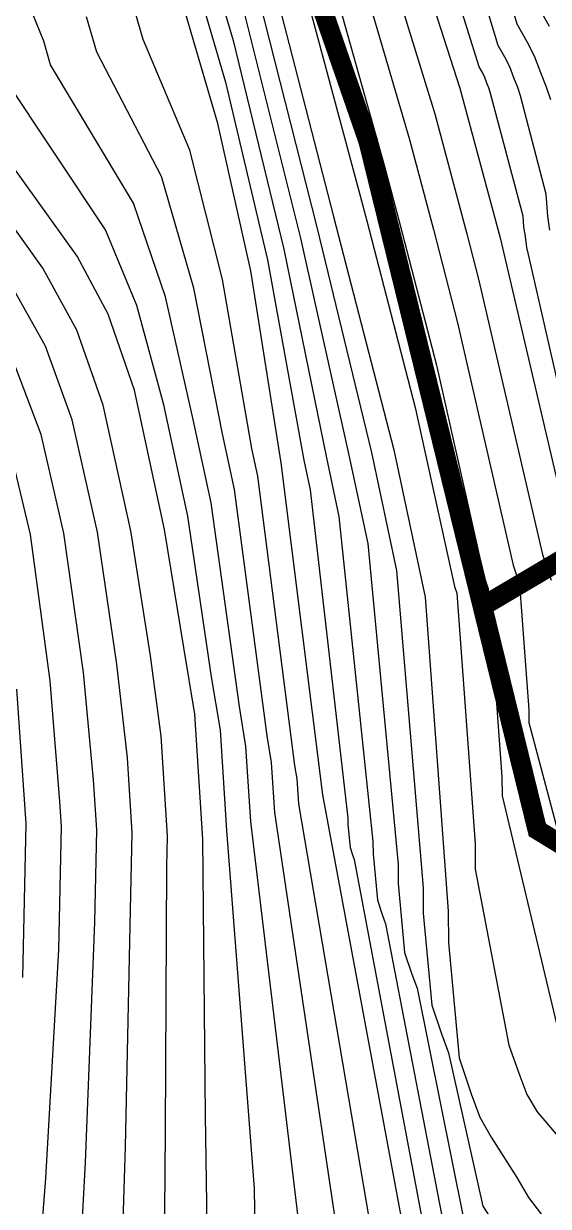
# Model space of a CAD drawing. Header units: millimetres. Extents: x 1017314 to 1767314, y 895264 to 1556514.
# Drawn here: x 1215245 to 1255323, y 1038459 to 1128783 of the extents above; entities that cross this region are included whole.
import ezdxf

# ---------------------------------------------------------------- set-up
doc = ezdxf.new("R2010")
doc.units = ezdxf.units.MM
doc.header["$LTSCALE"] = 1000
doc.linetypes.add('HIDDEN', pattern=[0.375, 0.25, -0.125])
for name, color, linetype in [('@ 01 건축가능범위', 11, 'Continuous'), ('F0017111', 30, 'Continuous'), ('F0017114', 7, 'Continuous'), ('등1', 8, 'Continuous'), ('연속지적도', 7, 'Continuous')]:
    doc.layers.add(name, color=color, linetype=linetype)

msp = doc.modelspace()

# ---------------------------------------------------------------- linework, layer by layer
at = {"layer": '@ 01 건축가능범위', "ltscale": 10, "const_width": 1500, "elevation": 0}
msp.add_lwpolyline([(1345760.511, 1082066.722), (1312500.511, 1059956.722), (1312955.511, 1058096.722), (1297089.511, 1056823.722), (1274440.511, 1055004.722), (1254480.511, 1067206.722), (1250288.392, 1084277.186), (1264411.095, 1092620.936), (1263212.099, 1100344.623), (1262439.099, 1106091.623), (1261887.099, 1108836.623), (1261425.099, 1111919.623), (1261150.099, 1113889.623), (1260739.099, 1116557.623), (1260419.099, 1120772.623), (1262420.511, 1126346.722)], dxfattribs=at)
at = {"layer": 'F0017111'}
for points, elevation in [([(1242405.099, 1143003.623), (1248572.099, 1123866.623), (1251637.099, 1112413.623), (1257108.099, 1089058.623), (1257940.099, 1086614.623), (1267446.099, 1054667.623), (1267973.099, 1053864.623), (1268526.099, 1053362.623), (1272295.099, 1052146.623), (1285601.099, 1051714.623), (1295831.099, 1052312.623), (1297831.099, 1053117.623), (1304179.099, 1055244.623), (1310479.099, 1057380.623), (1314683.099, 1059558.623), (1317749.099, 1060995.623), (1319898.099, 1062127.623), (1322233.099, 1063474.623), (1324323.099, 1064720.623), (1326098.099, 1065894.623), (1328018.099, 1066838.623), (1329961.099, 1067458.623), (1332440.099, 1068095.623)], 10000), ([(1233007.099, 1136984.623), (1238914.099, 1114058.623), (1243532.099, 1096229.623), (1245919.099, 1084970.623), (1247675.099, 1061011.623), (1247692.099, 1058604.623), (1248516.099, 1049803.623), (1249438.099, 1047058.623), (1250092.099, 1045272.623), (1250952.099, 1043740.623), (1252905.099, 1040660.623), (1253800.099, 1039140.623), (1255125.099, 1037409.623)], 15000), ([(1335867.099, 1005172.623), (1330004.099, 1004647.623), (1320289.099, 1002348.623), (1309267.099, 999816.623), (1300134.099, 998507.623), (1289737.099, 997785.623), (1281817.099, 997873.623), (1276311.099, 998570.623), (1270510.099, 1000087.623), (1263759.099, 1002699.623), (1258153.099, 1005696.623), (1254194.099, 1008625.623), (1250726.099, 1012218.623), (1247837.099, 1017453.623), (1238092.099, 1069877.623), (1234926.099, 1095239.623), (1232599.099, 1109903.623), (1230076.099, 1121150.623), (1227920.099, 1128538.623), (1226602.099, 1133054.623)], 20000), ([(1215183.099, 1055923.623), (1215441.099, 1067696.623), (1214721.099, 1077963.623)], 30000)]:
    msp.add_lwpolyline(points, dxfattribs=dict(at, elevation=elevation))
at = {"layer": 'F0017114', "elevation": 25000}
msp.add_lwpolyline([(1250333.099, 992663.623), (1247279.099, 994218.623), (1244239.099, 996694.623), (1239012.099, 1002454.623), (1233402.099, 1009621.623), (1231116.099, 1013507.623), (1230195.099, 1016971.623), (1229411.099, 1026955.623), (1229125.099, 1045403.623), (1228925.099, 1066495.623), (1228316.099, 1076046.623), (1227477.099, 1081149.623), (1225997.099, 1090153.623), (1223702.099, 1100779.623), (1221713.099, 1106597.623), (1219337.099, 1111022.623), (1210228.099, 1123694.623)], dxfattribs=at)
at = {"layer": '등1'}
for points, elevation in [([(1255511.099, 1122955.223), (1255191.899, 1123928.423), (1254759.899, 1125017.423), (1254269.099, 1126296.023), (1253703.899, 1127398.823), (1252943.699, 1128742.223), (1247248.899, 1148153.423)], 7000), ([(1255442.299, 1113004.023), (1255277.899, 1114071.223), (1255149.899, 1115757.223), (1253198.099, 1123259.023), (1252985.299, 1123907.823), (1252697.299, 1124633.823), (1252370.099, 1125486.223), (1251993.299, 1126221.423), (1251486.499, 1127117.023), (1245634.299, 1146436.823)], 8000), ([(1258328.899, 1091315.823), (1253797.499, 1111149.223), (1253687.099, 1111698.223), (1253594.699, 1112314.823), (1253539.699, 1112708.823), (1253457.499, 1113242.423), (1253393.499, 1114085.423), (1250885.099, 1123562.823), (1250778.699, 1123887.223), (1250634.699, 1124250.223), (1250471.099, 1124676.423), (1250282.699, 1125044.023), (1250029.299, 1125491.823), (1244019.699, 1144720.223)], 9000), ([(1240525.499, 1141799.823), (1246640.499, 1121905.023), (1249092.499, 1112742.623), (1250016.099, 1109176.823), (1254870.299, 1088241.023), (1255535.899, 1086285.823)], 11000), ([(1238645.899, 1140596.023), (1244708.899, 1119943.423), (1246547.899, 1113071.623), (1248395.099, 1105940.023), (1252632.499, 1087423.423), (1253131.699, 1085957.023), (1253834.099, 1076373.423), (1253840.899, 1075410.623), (1259874.099, 1052722.023)], 12000), ([(1236766.299, 1139392.223), (1242777.299, 1117981.823), (1244003.299, 1113400.623), (1246774.099, 1102703.223), (1250394.699, 1086605.823), (1250727.499, 1085628.223), (1251781.099, 1071252.823), (1251791.299, 1069808.623), (1256088.099, 1051749.223), (1256852.099, 1049781.023), (1257244.499, 1048709.423), (1257981.699, 1047589.423), (1260661.099, 1045255.023), (1261198.099, 1044343.023), (1261993.099, 1043304.423), (1262486.299, 1042754.223), (1263209.899, 1041814.623), (1264199.899, 1040215.023), (1264909.699, 1039450.023), (1265719.699, 1038605.223), (1266626.299, 1037555.223)], 13000), ([(1234886.699, 1138188.423), (1240845.699, 1116020.223), (1241458.699, 1113729.623), (1245153.099, 1099466.423), (1248156.899, 1085788.223), (1248323.299, 1085299.423), (1249728.099, 1066132.223), (1249741.699, 1064206.623), (1252302.099, 1050776.423), (1253145.099, 1048419.823), (1253668.299, 1046991.023), (1254466.899, 1045665.023), (1256783.099, 1042957.823), (1257499.099, 1041741.823), (1258559.099, 1040357.023), (1259216.699, 1039623.423), (1260181.499, 1038370.623)], 14000), ([(1232420.899, 1133817.823), (1237651.099, 1113227.623), (1241810.899, 1096031.623), (1243720.499, 1087024.423), (1245758.499, 1062784.823), (1245772.099, 1060859.223), (1246431.299, 1053818.423), (1247168.899, 1051622.423), (1247692.099, 1050193.623), (1250329.099, 1038483.223), (1251891.499, 1036019.223)], 16000), ([(1229954.899, 1131917.023), (1231248.499, 1127484.223), (1235125.099, 1111565.623), (1238368.499, 1095635.623), (1239323.299, 1091132.023), (1241925.299, 1066331.223), (1241932.099, 1065368.423), (1242261.699, 1061848.023), (1242630.499, 1060750.023), (1242892.099, 1060035.623), (1249083.099, 1027968.423)], 18000), ([(1244094.699, 1023043.623), (1236258.699, 1069201.223), (1236136.899, 1071111.423), (1235969.099, 1072132.023), (1233140.299, 1094222.423), (1232681.299, 1096347.623), (1230421.899, 1109242.423), (1227928.299, 1119125.023), (1224381.699, 1127569.823), (1223327.299, 1131182.623)], 21000), ([(1236609.899, 1034223.623), (1232591.899, 1067848.423), (1232226.499, 1073579.023), (1231723.099, 1076640.823), (1229568.699, 1092188.023), (1228191.699, 1098563.623), (1226067.499, 1107920.023), (1223632.699, 1115073.823), (1217304.899, 1125632.223), (1216777.699, 1127438.623), (1215618.499, 1130315.023)], 23000), ([(1228937.499, 1130227.823), (1230662.299, 1124317.423), (1233862.099, 1110734.623), (1236647.299, 1095437.623), (1237124.699, 1093185.823), (1240008.699, 1068104.423), (1240012.099, 1067623.023), (1240176.899, 1065862.823), (1240361.299, 1065313.823), (1240492.099, 1064956.623), (1248460.099, 1022711.023)], 19000), ([(1231834.699, 1130651.023), (1236388.099, 1112396.623), (1240089.699, 1095833.623), (1241521.899, 1089078.223), (1243841.899, 1064558.023), (1243852.099, 1063113.823), (1244346.499, 1057833.223), (1244899.699, 1056186.223), (1245292.099, 1055114.623), (1249706.099, 1033225.823)], 17000), ([(1255414.499, 1128576.223), (1254400.899, 1130367.423)], 6000), ([(1240352.299, 1028633.623), (1234425.299, 1068524.823), (1234181.699, 1072345.223), (1233846.099, 1074386.423), (1231354.499, 1093205.223), (1230436.499, 1097455.623), (1228244.699, 1108581.223), (1225780.499, 1117099.423), (1220843.299, 1126601.023), (1220052.499, 1129310.623)], 22000), ([(1280133.499, 992882.623), (1278973.299, 993186.023), (1260492.699, 993479.623), (1259371.499, 994079.023), (1255140.299, 994378.223), (1251897.099, 995270.223), (1249453.899, 996514.223), (1246230.099, 999080.823), (1241354.899, 1004407.423), (1236289.099, 1011188.023), (1234460.299, 1014296.823), (1233723.499, 1017068.023), (1233096.299, 1025055.223), (1232867.499, 1039813.623), (1230758.499, 1067172.023), (1230271.299, 1074812.823), (1229600.099, 1078895.223), (1227782.899, 1091170.823), (1225946.899, 1099671.623), (1223890.299, 1107258.823), (1221484.899, 1113048.223), (1213766.499, 1124663.423)], 24000), ([(1240093.699, 991968.423), (1234717.499, 998116.423), (1234261.899, 998909.023), (1229470.499, 1005476.623), (1229291.499, 1006637.223), (1227462.699, 1009746.023), (1226529.899, 1015690.223), (1226550.699, 1017618.023), (1225923.499, 1025605.223), (1226075.699, 1044202.623), (1226176.699, 1064381.223), (1226228.299, 1066735.823), (1225741.099, 1074376.623), (1224925.899, 1080512.423), (1223440.299, 1090055.423), (1221329.099, 1099656.223), (1219307.099, 1105368.623), (1216709.699, 1110113.423), (1208354.499, 1121781.623)], 26000), ([(1235948.299, 987242.223), (1230422.899, 993778.223), (1229511.699, 995363.423), (1225538.899, 1001331.623), (1225180.899, 1003652.823), (1223809.299, 1005984.423), (1222864.699, 1014408.823), (1222906.299, 1018264.423), (1222435.899, 1024254.823), (1223026.299, 1043001.623), (1223428.299, 1062266.823), (1223531.499, 1066976.023), (1223166.099, 1072706.623), (1222374.699, 1079875.223), (1220883.499, 1089957.223), (1218956.099, 1098532.823), (1216901.099, 1104139.623), (1214082.299, 1109204.223)], 27000), ([(1224761.499, 991817.823), (1221607.299, 997186.623), (1221070.299, 1000668.423), (1220155.899, 1002222.823), (1219199.499, 1013127.423), (1219261.899, 1018910.823), (1218948.299, 1022904.423), (1219976.899, 1041800.623), (1220679.899, 1060152.423), (1220834.699, 1067216.223), (1220591.099, 1071036.623), (1219823.499, 1079238.023), (1218326.699, 1089859.023), (1216583.099, 1097409.423), (1214495.099, 1102910.623)], 28000), ([(1220011.299, 988272.223), (1217675.699, 993041.623), (1216959.699, 997684.023), (1216502.499, 998461.223), (1215534.299, 1011846.023), (1215617.499, 1019557.223), (1215460.699, 1021554.023), (1216927.499, 1040599.623), (1217931.499, 1058038.023), (1218137.899, 1067456.423), (1218016.099, 1069366.623), (1217272.299, 1078600.823), (1215769.899, 1089760.823), (1214210.099, 1096286.023)], 29000)]:
    msp.add_lwpolyline(points, dxfattribs=dict(at, elevation=elevation))
at = {"layer": '연속지적도', "color": 6, "linetype": 'HIDDEN', "ltscale": 10, "const_width": 1500, "elevation": 0}
msp.add_lwpolyline([(1345760.511, 1082066.722), (1312500.511, 1059956.722), (1312955.511, 1058096.722), (1297089.511, 1056823.722), (1274440.511, 1055004.722), (1254480.511, 1067206.722), (1241570.511, 1119776.722), (1235660.511, 1136836.722)], dxfattribs=at)

doc.saveas('drawing.dxf')
